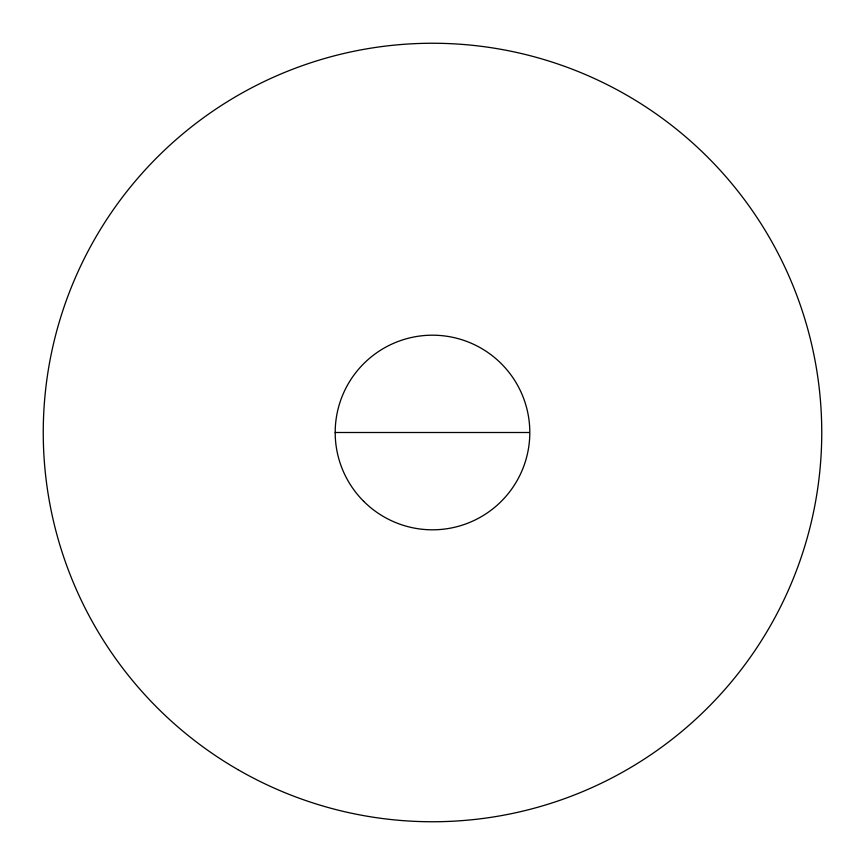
<?xml version="1.0" encoding="UTF-8"?>
<svg xmlns="http://www.w3.org/2000/svg" width="865" height="865" viewBox="0 0 865 865"><rect width="100%" height="100%" fill="white"/><g stroke="black" fill="none" stroke-linecap="round" stroke-linejoin="round"><path stroke-width="1.3" d="M335.188 432.5L529.142 432.5M363.689 501.311A97.312 97.312 0 0 0 526.493 457.682A97.312 97.312 0 0 0 407.318 338.507A97.312 97.312 0 0 0 363.689 501.311M237.875 769.601A389.25 389.25 0 0 0 821.75 432.5A389.25 389.25 0 0 0 237.875 95.399A389.25 389.25 0 0 0 237.875 769.601"/></g></svg>
